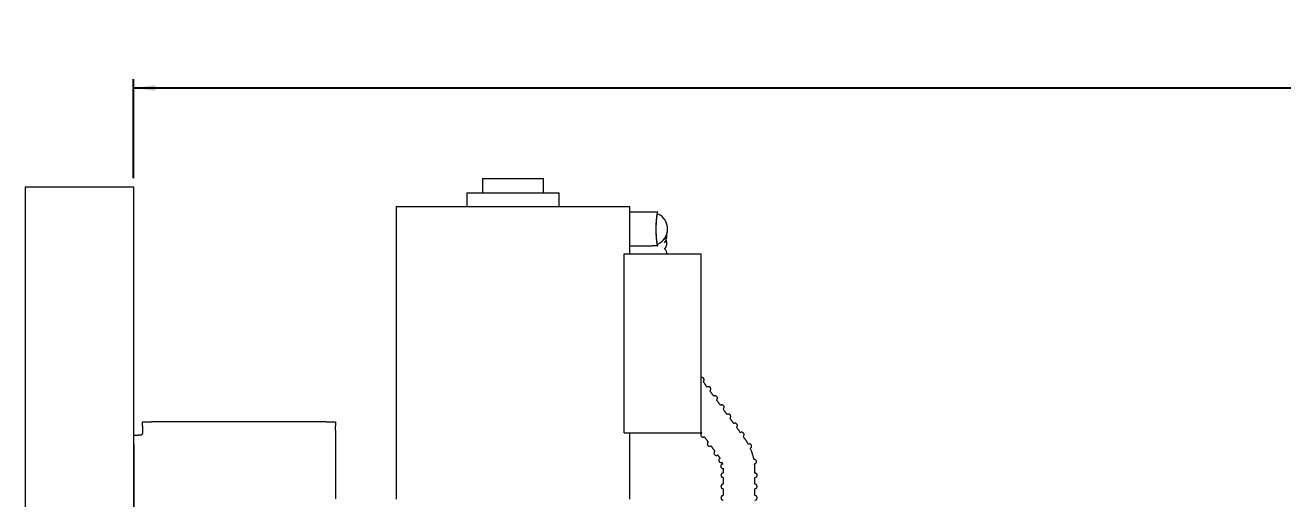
# Model space of a CAD drawing. Header units: inches. Extents: x 1 to 26.2, y 1.1 to 20.6.
# Drawn here: x 2.73 to 11.44, y 17.33 to 20.61 of the extents above; entities that cross this region are included whole.
import ezdxf

# ---------------------------------------------------------------- set-up
doc = ezdxf.new("R2010")
doc.units = ezdxf.units.IN
doc.header["$MEASUREMENT"] = 0
doc.layers.add('DIM', color=1, linetype='Continuous')
doc.styles.add('SLDTEXTSTYLE0', font='ARIAL.TTF', dxfattribs={"width": 0.7})
doc.dimstyles.new('SLDDIMSTYLE0', dxfattribs={"dimtxt": 0.15, "dimasz": 0.15, "dimexe": 0, "dimexo": 0.0625, "dimgap": 0.0375, "dimtad": 0, "dimtih": 1, "dimtoh": 1, "dimdec": 3, "dimlfac": 4, "dimrnd": 1e-09, "dimzin": 12, "dimdsep": 46, "dimtxsty": 'SLDTEXTSTYLE0', "dimsah": 1, "dimcen": 0.09, "dimadec": 0, "dimazin": 0, "dimtfac": 1, "dimtdec": 3, "dimtofl": 0, "dimtmove": 0, "dimatfit": 3, "dimfxl": 0, "dimtolj": 1, "dimtzin": 12, "dimarcsym": 0})

# ---------------------------------------------------------------- blocks, each defined once
blk = doc.blocks.new('*D9')
at = {"layer": 'DIM'}
for p, q in [((3.4813, 19.5506), (3.4813, 20.2347)), ((20.5841, 20.2497), (20.5091, 20.0997)), ((20.6216, 20.1747), (20.5841, 20.2497)), ((26.2351, 14.111), (26.2351, 20.2347)), ((3.4813, 20.1747), (13.1578, 20.1747)), ((20.4716, 20.1747), (16.5586, 20.1747)), ((20.5091, 20.0997), (20.4716, 20.1747)), ((26.2351, 20.1747), (20.6216, 20.1747))]:
    blk.add_line(p, q, dxfattribs=at)
for points in [[(3.4813, 20.1747), (3.6313, 20.1547), (3.6313, 20.1947)], [(26.2351, 20.1747), (26.0851, 20.1947), (26.0851, 20.1547)]]:
    blk.add_solid(points, dxfattribs=at)
at = {"layer": 'DIM', "char_height": 0.15, "attachment_point": 1, "style": 'SLDTEXTSTYLE0'}
for s, insert in [('8\' DOOR = 135 3/8", 10\' DOOR = 159 3/8"', (13.283, 20.6013)), ('12\' DOOR = 183 3/8", 14\' DOOR = 207 3/8"', (13.236, 20.3681)), ('16\' DOOR = 231 3/8", 18\' DOOR = 255 3/8"', (13.236, 20.1349)), ('20\' DOOR = 279 3/8", 24\' DOOR = 327 3/8"', (13.2203, 19.9016))]:
    blk.add_mtext(s, dxfattribs=dict(at, insert=insert))

msp = doc.modelspace()

# ---------------------------------------------------------------- linework, layer by layer
at = {"color": 7, "linetype": 'Continuous', "lineweight": 15}
for p, q in [((5.89635, 19.54974), (6.25783, 19.54974)), ((6.25783, 19.54974), (6.31984, 19.54974)), ((2.73135, 19.49064), (3.48135, 19.49064)), ((2.73135, 19.49064), (2.73135, 4.00031)), ((3.48135, 19.49064), (3.48135, 3.99128)), ((5.7881, 19.44974), (6.33437, 19.44974)), ((6.33437, 19.44974), (6.4281, 19.44974)), ((5.29935, 19.35474), (6.67997, 19.35474)), ((6.67997, 19.35474), (6.91685, 19.35474)), ((6.91685, 19.07349), (6.91685, 19.32349)), ((7.11116, 19.31474), (7.07185, 19.31474)), ((7.11116, 19.08224), (7.07185, 19.08224)), ((6.87724, 17.78911), (6.87724, 19.02661)), ((6.87724, 19.02661), (7.15935, 19.02661)), ((7.15935, 19.02661), (7.40934, 19.02661)), ((3.5431, 17.83599), (3.5431, 17.86599)), ((3.5431, 17.86599), (3.60559, 17.86599)), ((4.81584, 17.86599), (3.60559, 17.86599)), ((4.81584, 17.86599), (4.87835, 17.86599)), ((4.87835, 17.86599), (4.87835, 17.83599)), ((3.48309, 17.77224), (3.5131, 17.77224)), ((3.48309, 17.70974), (3.48309, 17.77224)), ((3.5281, 17.77224), (3.5131, 17.77224)), ((3.5431, 17.83599), (3.5431, 17.80599)), ((3.5431, 17.80599), (3.5431, 17.78724)), ((4.87835, 17.80599), (4.87835, 17.83599)), ((4.87835, 17.80599), (4.87835, 17.33286)), ((6.87724, 17.78911), (7.15935, 17.78911)), ((7.15935, 17.78911), (7.40934, 17.78911)), ((3.48309, 17.70974), (3.48309, 14.53974))]:
    msp.add_line(p, q, dxfattribs=at)
at = {"color": 7, "linetype": 'Continuous', "lineweight": 15, "flags": 128}
for points in [[(7.11116, 19.31474), (7.10873, 19.31297), (7.10637, 19.30773), (7.10416, 19.29916), (7.10216, 19.28754), (7.10043, 19.27321), (7.09903, 19.25661), (7.098, 19.23825), (7.09736, 19.21867), (7.09715, 19.19849), (7.09736, 19.1783), (7.098, 19.15873), (7.09903, 19.14036), (7.10043, 19.12376), (7.10216, 19.10944), (7.10416, 19.09781), (7.10637, 19.08925), (7.10873, 19.084), (7.11116, 19.08224)], [(7.11116, 19.09474), (7.10899, 19.09631), (7.10689, 19.10099), (7.10491, 19.10864), (7.10312, 19.11901), (7.10158, 19.1318), (7.10033, 19.14661), (7.09941, 19.163), (7.09885, 19.18047), (7.09866, 19.19849), (7.09885, 19.2165), (7.09941, 19.23397), (7.10033, 19.25036), (7.10158, 19.26518), (7.10312, 19.27796), (7.10491, 19.28834), (7.10689, 19.29598), (7.10899, 19.30066), (7.11116, 19.30224)]]:
    msp.add_lwpolyline(points, dxfattribs=at)
at = {"color": 7, "linetype": 'Continuous', "lineweight": 15}
msp.add_arc((7.06315, 19.19905), 0.11483, 294.718945, 64.763085, dxfattribs=at)
for points in [[(5.89635, 19.54974), (5.89635, 19.44974)], [(6.31984, 19.44974), (6.31984, 19.54974)], [(5.7881, 19.44974), (5.7881, 19.35474)], [(6.4281, 19.35474), (6.4281, 19.44974)], [(5.29935, 19.35474), (5.29935, 19.07349)], [(6.91685, 19.32349), (6.91685, 19.35474)], [(7.07185, 19.31474), (6.91685, 19.31474)], [(5.29935, 19.07349), (5.29935, 17.33099)], [(6.91685, 19.08224), (7.07185, 19.08224)], [(6.91685, 19.02661), (6.91685, 19.07349)], [(7.40934, 17.78911), (7.40934, 19.02661)], [(7.45189, 18.10587), (7.42426, 18.14373)], [(7.49795, 18.04276), (7.47032, 18.08063)], [(7.54401, 17.97966), (7.51638, 18.01752)], [(7.59007, 17.91656), (7.56244, 17.95442)], [(7.63613, 17.85346), (7.6085, 17.89132)], [(6.91685, 17.33099), (6.91685, 17.78911)], [(7.40934, 17.79312), (7.41338, 17.78759)], [(7.43181, 17.76235), (7.45945, 17.72449)], [(7.68219, 17.79035), (7.65456, 17.82821)], [(7.71287, 17.74833), (7.70062, 17.76511)], [(7.47787, 17.69925), (7.50551, 17.66138)], [(7.52393, 17.63614), (7.53618, 17.61936)], [(7.56322, 17.53645), (7.56322, 17.51174)], [(7.78197, 17.51174), (7.78197, 17.53645)], [(7.56322, 17.48049), (7.56322, 17.43361)], [(7.78197, 17.43361), (7.78197, 17.48049)], [(7.56322, 17.40236), (7.56322, 17.35549)], [(7.78197, 17.35549), (7.78197, 17.40236)]]:
    msp.add_open_spline(points, degree=1, dxfattribs=at)
for points, knots in [([(7.15697, 19.10295), (7.15973, 19.10721), (7.16499, 19.11668), (7.17035, 19.1323), (7.173, 19.14809), (7.17228, 19.15822), (7.17196, 19.1627)], [0.35013495, 0.35013495, 0.35013495, 0.35013495, 0.50740243, 0.68550366, 0.86076818, 1, 1, 1, 1]), ([(7.15697, 19.12903), (7.15968, 19.13361), (7.16351, 19.14119), (7.16587, 19.14931), (7.16675, 19.15233)], [0.68689414, 0.68689414, 0.68689414, 0.68689414, 0.88344388, 1, 1, 1, 1]), ([(7.15697, 19.06062), (7.1599, 19.06414), (7.1653, 19.07189), (7.17078, 19.08486), (7.17313, 19.09871), (7.17187, 19.1122), (7.16969, 19.12117), (7.16744, 19.12515), (7.16739, 19.12524)], [0.43872772, 0.43872772, 0.43872772, 0.43872772, 0.55016056, 0.66780637, 0.77973005, 0.88852698, 0.99752655, 1, 1, 1, 1]), ([(7.17171, 19.02661), (7.17181, 19.02688), (7.17297, 19.02992), (7.17273, 19.03653), (7.17047, 19.04539), (7.16524, 19.05338), (7.16053, 19.05846), (7.15735, 19.06052), (7.15697, 19.06076)], [0, 0, 0, 0, 0.0213497, 0.2476254, 0.4818267, 0.712066, 0.9656185, 1, 1, 1, 1]), ([(7.42426, 18.14373), (7.42577, 18.14512), (7.42879, 18.14792), (7.43087, 18.1539), (7.43063, 18.16012), (7.42799, 18.1658), (7.42339, 18.17004), (7.41753, 18.17218), (7.4126, 18.17202), (7.41001, 18.17113), (7.40934, 18.1709)], [0, 0, 0, 0, 0.1361146, 0.2722104, 0.4083357, 0.544442, 0.6805566, 0.8166524, 0.9527766, 1, 1, 1, 1]), ([(7.47032, 18.08063), (7.47183, 18.08202), (7.47486, 18.08481), (7.47693, 18.0908), (7.47669, 18.09702), (7.47405, 18.1027), (7.46945, 18.10694), (7.46359, 18.10906), (7.45726, 18.10892), (7.45368, 18.10688), (7.45189, 18.10587)], [0, 0, 0, 0, 0.1250012, 0.2500007, 0.3750121, 0.4999954, 0.6249965, 0.7500044, 0.8750167, 1, 1, 1, 1]), ([(7.51638, 18.01752), (7.51789, 18.01892), (7.52092, 18.02171), (7.52299, 18.02769), (7.52275, 18.03391), (7.52011, 18.0396), (7.51551, 18.04384), (7.50965, 18.04596), (7.50332, 18.04581), (7.49974, 18.04378), (7.49795, 18.04276)], [0, 0, 0, 0, 0.1249865, 0.249996, 0.374986, 0.4999826, 0.6250031, 0.7500043, 0.8749933, 1, 1, 1, 1]), ([(7.56244, 17.95442), (7.56395, 17.95582), (7.56698, 17.95861), (7.56905, 17.96459), (7.56881, 17.97081), (7.56617, 17.97649), (7.56157, 17.98073), (7.55571, 17.98286), (7.54938, 17.98271), (7.5458, 17.98068), (7.54401, 17.97966)], [0, 0, 0, 0, 0.1250017, 0.2500019, 0.3750138, 0.5000195, 0.6250049, 0.7500134, 0.8750263, 1, 1, 1, 1]), ([(7.6085, 17.89132), (7.61001, 17.89271), (7.61304, 17.8955), (7.61511, 17.90149), (7.61487, 17.90771), (7.61223, 17.91339), (7.60763, 17.91763), (7.60177, 17.91976), (7.59544, 17.91961), (7.59186, 17.91757), (7.59007, 17.91656)], [0, 0, 0, 0, 0.1249854, 0.2499937, 0.3749825, 0.4999779, 0.6249973, 0.7500056, 0.8749944, 1, 1, 1, 1]), ([(7.65456, 17.82821), (7.65607, 17.82961), (7.6591, 17.8324), (7.66117, 17.83839), (7.66093, 17.84461), (7.65829, 17.85029), (7.65369, 17.85453), (7.64783, 17.85665), (7.6415, 17.8565), (7.63792, 17.85447), (7.63613, 17.85346)], [0, 0, 0, 0, 0.1250154, 0.2500114, 0.3749952, 0.4999968, 0.6249945, 0.7499906, 0.8749984, 1, 1, 1, 1]), ([(3.5431, 17.78724), (3.54293, 17.78556), (3.5426, 17.78219), (3.54004, 17.77773), (3.5364, 17.77445), (3.53223, 17.77255), (3.5294, 17.77234), (3.5281, 17.77224)], [0, 0, 0, 0, 0.2142167, 0.4282912, 0.6385269, 0.8337621, 1, 1, 1, 1]), ([(7.41338, 17.78759), (7.41187, 17.78619), (7.40885, 17.7834), (7.40677, 17.77742), (7.40701, 17.7712), (7.40965, 17.76552), (7.41426, 17.76128), (7.42011, 17.75915), (7.42644, 17.7593), (7.43002, 17.76133), (7.43181, 17.76235)], [0, 0, 0, 0, 0.12498403, 0.24999105, 0.37497752, 0.49998178, 0.6249998, 0.74998424, 0.87499574, 1, 1, 1, 1]), ([(7.70062, 17.76511), (7.70213, 17.76651), (7.70516, 17.7693), (7.70723, 17.77528), (7.70699, 17.7815), (7.70436, 17.78719), (7.69975, 17.79143), (7.6939, 17.79355), (7.68756, 17.7934), (7.68398, 17.79137), (7.68219, 17.79035)], [0, 0, 0, 0, 0.1249856, 0.2499943, 0.3750074, 0.5000032, 0.6250065, 0.7500152, 0.8750042, 1, 1, 1, 1]), ([(7.45945, 17.72449), (7.45793, 17.72309), (7.45491, 17.7203), (7.45283, 17.71432), (7.45307, 17.7081), (7.45571, 17.70241), (7.46032, 17.69817), (7.46617, 17.69605), (7.4725, 17.6962), (7.47608, 17.69823), (7.47787, 17.69925)], [0, 0, 0, 0, 0.1250009, 0.2500084, 0.3750204, 0.5000252, 0.6250098, 0.7500173, 0.8750053, 1, 1, 1, 1]), ([(7.73672, 17.71102), (7.73582, 17.71263), (7.73401, 17.71585), (7.7312, 17.72063), (7.72833, 17.72536), (7.72538, 17.73005), (7.72236, 17.7347), (7.71927, 17.73929), (7.71611, 17.74384), (7.71395, 17.74683), (7.71287, 17.74833)], [0, 0, 0, 0, 0.12500253, 0.2500119, 0.37499862, 0.49999237, 0.62500838, 0.75000966, 0.87498967, 1, 1, 1, 1]), ([(7.75102, 17.68319), (7.75274, 17.68432), (7.75619, 17.68657), (7.75923, 17.69212), (7.76003, 17.6983), (7.75837, 17.70434), (7.75453, 17.70929), (7.74911, 17.71235), (7.74285, 17.71326), (7.73898, 17.71185), (7.73704, 17.71114)], [0, 0, 0, 0, 0.1250083, 0.2500048, 0.3750012, 0.4999884, 0.6249967, 0.7499931, 0.8749896, 1, 1, 1, 1]), ([(7.77516, 17.6061), (7.77448, 17.6094), (7.77312, 17.616), (7.77072, 17.62583), (7.76808, 17.63559), (7.76515, 17.64527), (7.76195, 17.65486), (7.75848, 17.66436), (7.75477, 17.67376), (7.75207, 17.67994), (7.75072, 17.68303)], [0, 0, 0, 0, 0.1250014, 0.2499967, 0.3749967, 0.5000086, 0.6249981, 0.7500001, 0.8750029, 1, 1, 1, 1]), ([(7.50551, 17.66138), (7.50399, 17.65999), (7.50097, 17.6572), (7.4989, 17.65121), (7.49913, 17.64499), (7.50177, 17.63931), (7.50637, 17.63507), (7.51223, 17.63295), (7.51856, 17.63309), (7.52214, 17.63513), (7.52393, 17.63614)], [0, 0, 0, 0, 0.1249846, 0.2499921, 0.3749792, 0.499984, 0.6249848, 0.7499841, 0.8749952, 1, 1, 1, 1]), ([(7.54139, 17.61332), (7.53966, 17.61219), (7.53621, 17.60994), (7.53318, 17.60438), (7.53238, 17.59821), (7.53403, 17.59217), (7.53787, 17.58722), (7.54329, 17.58416), (7.54956, 17.58325), (7.55343, 17.58466), (7.55536, 17.58537)], [0, 0, 0, 0, 0.1250046, 0.2499974, 0.3749901, 0.4999968, 0.6250014, 0.7499942, 0.874987, 1, 1, 1, 1]), ([(7.53618, 17.61936), (7.53637, 17.6191), (7.53676, 17.61857), (7.53732, 17.61777), (7.53789, 17.61697), (7.53844, 17.61617), (7.539, 17.61536), (7.53954, 17.61455), (7.54008, 17.61373), (7.54044, 17.61319), (7.54062, 17.61291)], [0, 0, 0, 0, 0.1250491, 0.2500596, 0.3750906, 0.500061, 0.6249769, 0.7500525, 0.8750855, 1, 1, 1, 1]), ([(7.55459, 17.58495), (7.55477, 17.58446), (7.55513, 17.58347), (7.55565, 17.58198), (7.55615, 17.58049), (7.55663, 17.57899), (7.5571, 17.57749), (7.55755, 17.57598), (7.55799, 17.57446), (7.55826, 17.57345), (7.5584, 17.57294)], [0, 0, 0, 0, 0.1249588, 0.2499775, 0.3749567, 0.4999404, 0.6249736, 0.7499824, 0.8750453, 1, 1, 1, 1]), ([(7.78023, 17.57512), (7.78221, 17.57566), (7.78619, 17.57673), (7.79078, 17.58109), (7.79344, 17.58672), (7.79372, 17.59298), (7.79159, 17.59886), (7.78738, 17.60345), (7.78169, 17.60624), (7.77758, 17.60608), (7.77552, 17.60601)], [0, 0, 0, 0, 0.1250094, 0.2500132, 0.3749945, 0.5000024, 0.6249892, 0.7500108, 0.8749921, 1, 1, 1, 1]), ([(7.55926, 17.57307), (7.55728, 17.57253), (7.55331, 17.57145), (7.54871, 17.5671), (7.54605, 17.56147), (7.54577, 17.55521), (7.5479, 17.54932), (7.55211, 17.54474), (7.5578, 17.54195), (7.56191, 17.5421), (7.56397, 17.54218)], [0, 0, 0, 0, 0.12501499, 0.24999993, 0.37501065, 0.50001486, 0.62499904, 0.74998398, 0.87499471, 1, 1, 1, 1]), ([(7.56322, 17.51174), (7.56117, 17.5115), (7.55709, 17.51103), (7.55188, 17.50742), (7.54841, 17.50225), (7.54719, 17.49611), (7.54841, 17.48997), (7.55188, 17.48481), (7.55709, 17.48119), (7.56117, 17.48072), (7.56322, 17.48049)], [0, 0, 0, 0, 0.1249995, 0.249985, 0.3750039, 0.5000033, 0.6250028, 0.7500017, 0.8750005, 1, 1, 1, 1]), ([(7.56311, 17.54202), (7.56312, 17.54179), (7.56314, 17.54133), (7.56316, 17.54063), (7.56318, 17.53993), (7.56319, 17.53924), (7.56321, 17.53854), (7.56321, 17.53785), (7.56322, 17.53715), (7.56322, 17.53668), (7.56322, 17.53645)], [0, 0, 0, 0, 0.1251584, 0.2500846, 0.3749921, 0.5000995, 0.6249793, 0.7500607, 0.8751377, 1, 1, 1, 1]), ([(7.78197, 17.53645), (7.78196, 17.53806), (7.78195, 17.54129), (7.78185, 17.54612), (7.78169, 17.55096), (7.78146, 17.55579), (7.78117, 17.56061), (7.78081, 17.56543), (7.78039, 17.57025), (7.78006, 17.57346), (7.77989, 17.57506)], [0, 0, 0, 0, 0.1249977, 0.2499875, 0.3749927, 0.5000047, 0.6249853, 0.7499892, 0.8750068, 1, 1, 1, 1]), ([(7.78197, 17.48049), (7.78402, 17.48072), (7.78811, 17.48119), (7.79331, 17.48481), (7.79678, 17.48997), (7.798, 17.49611), (7.79678, 17.50225), (7.79331, 17.50742), (7.7881, 17.51103), (7.78402, 17.5115), (7.78197, 17.51174)], [0, 0, 0, 0, 0.1249995, 0.2499983, 0.3749972, 0.4999967, 0.6249961, 0.750015, 0.8750005, 1, 1, 1, 1]), ([(7.56322, 17.43361), (7.56117, 17.43338), (7.55708, 17.43291), (7.55188, 17.42929), (7.54841, 17.42413), (7.54719, 17.41799), (7.54841, 17.41184), (7.55188, 17.40668), (7.55708, 17.40307), (7.56117, 17.4026), (7.56322, 17.40236)], [0, 0, 0, 0, 0.1249938, 0.2499918, 0.3749897, 0.4999882, 0.6250103, 0.7500082, 0.8750062, 1, 1, 1, 1]), ([(7.78197, 17.40236), (7.78402, 17.4026), (7.78811, 17.40307), (7.79331, 17.40668), (7.79678, 17.41184), (7.798, 17.41799), (7.79678, 17.42413), (7.79331, 17.42929), (7.78811, 17.43291), (7.78402, 17.43338), (7.78197, 17.43361)], [0, 0, 0, 0, 0.1249938, 0.2499918, 0.3749897, 0.5000118, 0.6250103, 0.7500082, 0.8750062, 1, 1, 1, 1]), ([(7.56322, 17.35549), (7.56117, 17.35525), (7.55709, 17.35478), (7.55188, 17.35117), (7.54841, 17.346), (7.54719, 17.33986), (7.54841, 17.33372), (7.55188, 17.32855), (7.55709, 17.32494), (7.56117, 17.32447), (7.56322, 17.32424)], [0, 0, 0, 0, 0.1249995, 0.2499983, 0.3749972, 0.4999967, 0.6249961, 0.750015, 0.8750005, 1, 1, 1, 1]), ([(7.78197, 17.32424), (7.78402, 17.32447), (7.7881, 17.32494), (7.79331, 17.32855), (7.79678, 17.33372), (7.798, 17.33986), (7.79678, 17.346), (7.79331, 17.35117), (7.78811, 17.35478), (7.78402, 17.35525), (7.78197, 17.35549)], [0, 0, 0, 0, 0.1249995, 0.249985, 0.3750039, 0.5000033, 0.6250028, 0.7500017, 0.8750005, 1, 1, 1, 1])]:
    msp.add_open_spline(points, degree=3, knots=knots, dxfattribs=at)

# ---------------------------------------------------------------- dimensions: what is measured, and where the dimension line sits
at = {"layer": 'DIM'}
dim = msp.add_linear_dim(base=(26.23506, 20.17474), p1=(3.48135, 19.49064), p2=(26.23506, 14.05099), text='8\' DOOR = 135 3/8", 10\' DOOR = 159 3/8"\\P12\' DOOR = 183 3/8", 14\' DOOR = 207 3/8"\\P16\' DOOR = 231 3/8", 18\' DOOR = 255 3/8"\\P20\' DOOR = 279 3/8", 24\' DOOR = 327 3/8"', dimstyle='SLDDIMSTYLE0', dxfattribs=at)
dim.commit()
dim.dimension.update_dxf_attribs({"geometry": '*D9', "text_midpoint": (14.8582, 20.17474)})

doc.saveas('drawing.dxf')
